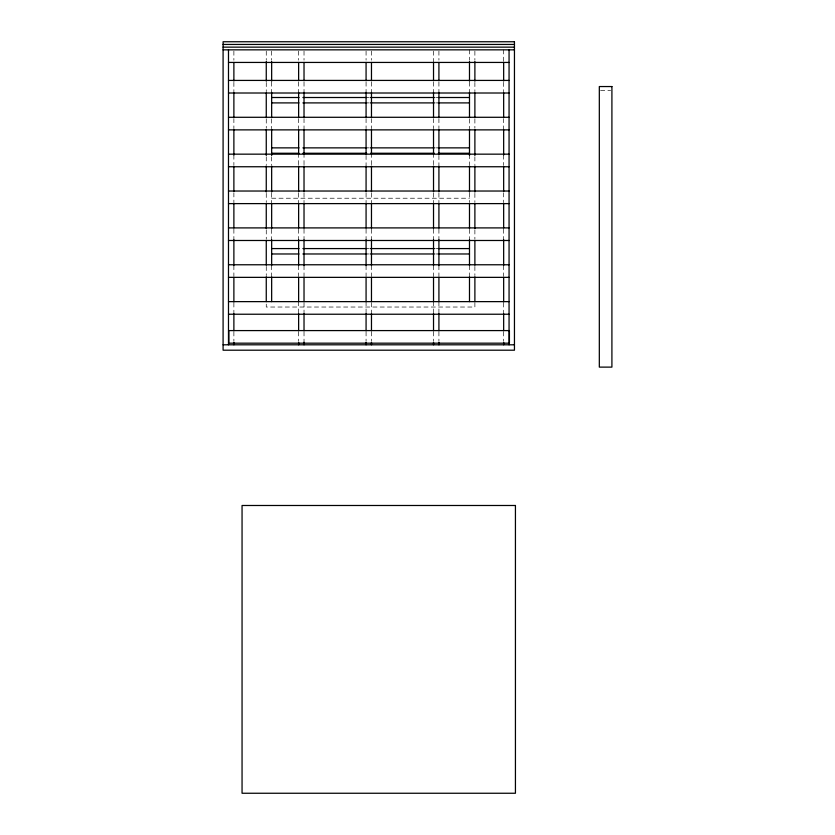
<?xml version="1.0" encoding="UTF-8"?>
<svg xmlns="http://www.w3.org/2000/svg" width="835" height="835" viewBox="0 0 835 835"><rect width="100%" height="100%" fill="white"/><g stroke="black" fill="none" stroke-linecap="round" stroke-linejoin="round"><path stroke-width="0.63" stroke-dasharray="4.17 3.13" d="M600.574 90.441L610.646 90.441M366.074 97.507L369.31 97.507M435.682 97.507L437.843 97.507M367.16 102.903L369.31 102.903M435.682 102.903L437.843 102.903M367.16 147.868L369.31 147.868M435.682 147.868L437.843 147.868M271.657 198.219L469.489 198.219M367.16 248.579L369.31 248.579M435.682 248.579L438.918 248.579M367.16 253.976L369.31 253.976M435.682 253.976L437.843 253.976M503.662 49.839L503.662 62.437M503.662 82.331L503.662 91.746M503.662 118.549L503.662 129.874M503.662 155.091L503.662 165.487M503.662 192.77L503.662 202.362M503.662 229.155L503.662 239.551M503.662 265.54L503.662 276.103M503.662 302.896L503.662 313.616M503.662 331.808L503.662 340.983M474.885 51.144L474.885 60.277M474.885 82.456L474.885 91.589M474.885 118.987L474.885 128.12M474.885 156.823L474.885 164.652M474.885 193.355L474.885 202.487M474.885 229.886L474.885 239.019M474.885 266.417L474.885 275.55M474.885 302.719L474.885 307.03L266.261 307.03L266.261 302.719M469.489 49.839L469.489 60.277M469.489 82.049L469.489 92.351M469.489 118.987L469.489 128.59M469.489 154.548L469.489 164.819M469.489 193.083L469.489 202.54M469.489 229.312L469.489 239.593M469.489 265.572L469.489 275.874M438.918 51.102L438.918 60.151M438.918 82.049L438.918 92.351M438.918 118.549L438.918 128.621M438.918 155.414L438.918 165.487M438.918 193.083L438.918 203.615M438.918 229.155L438.918 240.49M438.918 265.572L438.918 276.103M438.918 301.633L438.918 313.542M438.918 331.777L438.918 340.983M433.522 51.102L433.522 62.437M433.522 82.049L433.522 92.351M433.522 118.549L433.522 128.621M433.522 153.254L433.522 165.487M433.522 193.083L433.522 203.615M433.522 229.155L433.522 239.593M433.522 265.572L433.522 276.103M433.522 301.633L433.522 313.542M433.522 331.777L433.522 340.983M371.471 51.102L371.471 60.151M371.471 82.049L371.471 92.351M371.471 118.549L371.471 128.621M371.471 153.254L371.471 165.487M371.471 193.083L371.471 203.615M371.471 229.155L371.471 239.593M371.471 265.572L371.471 276.103M371.471 302.719L371.471 313.542M371.471 331.777L371.471 340.983M366.074 51.102L366.074 60.151M366.074 82.049L366.074 92.351M366.074 118.549L366.074 128.621M366.074 155.414L366.074 165.487M366.074 193.083L366.074 203.615M366.074 229.155L366.074 239.593M366.074 265.572L366.074 276.103M366.074 301.633L366.074 313.542M366.074 331.777L366.074 340.983M304.023 51.102L304.023 60.151M304.023 82.049L304.023 92.351M304.023 118.549L304.023 129.874M304.023 153.254L304.023 165.487M304.023 193.083L304.023 203.615M304.023 229.155L304.023 239.593M304.023 265.572L304.023 276.103M304.023 302.719L304.023 313.542M304.023 331.777L304.023 342.193M298.627 51.102L298.627 60.151M298.627 82.049L298.627 92.351M298.627 118.549L298.627 128.621M298.627 153.254L298.627 165.487M298.627 193.083L298.627 203.615M298.627 229.155L298.627 239.593M298.627 265.572L298.627 276.103M298.627 301.633L298.627 313.542M298.627 331.777L298.627 340.983M271.657 51.133L271.657 60.277M271.657 82.049L271.657 92.351M271.657 118.987L271.657 128.59M271.657 156.823L271.657 164.819M271.657 193.083L271.657 203.615M271.657 229.312L271.657 239.593M271.657 265.572L271.657 275.874M266.261 51.144L266.261 60.277M266.261 82.456L266.261 91.589M266.261 118.987L266.261 128.12M266.261 156.823L266.261 164.652M266.261 193.355L266.261 202.487M266.261 229.886L266.261 239.019M266.261 266.417L266.261 275.55M233.883 51.102L233.883 60.235M233.883 82.331L233.883 91.746M233.883 118.549L233.883 128.621M233.883 155.091L233.883 165.487M233.883 192.77L233.883 202.362M233.883 229.155L233.883 239.551M233.883 265.54L233.883 276.103M233.883 302.896L233.883 313.616M233.883 331.808L233.883 340.983"/><path stroke-width="1.25" d="M223.091 44.443L514.454 44.443M223.091 47.146L514.454 47.146M223.091 49.839L514.454 49.839M228.487 62.437L509.058 62.437M228.487 80.421L509.058 80.421M228.487 93.009L509.058 93.009M271.657 97.507L298.982 97.507M302.896 97.507L366.669 97.507M370.573 97.507L434.346 97.507M438.26 97.507L469.489 97.507M271.657 102.903L298.982 102.903M302.896 102.903L366.669 102.903M370.573 102.903L434.346 102.903M438.26 102.903L469.489 102.903M228.487 117.286L509.058 117.286M228.487 129.874L509.058 129.874M271.657 147.868L298.982 147.868M302.896 147.868L366.669 147.868M370.573 147.868L434.346 147.868M438.26 147.868L469.489 147.868M271.657 153.254L298.982 153.254M302.896 153.254L366.669 153.254M370.573 153.254L434.346 153.254M438.26 153.254L469.489 153.254M228.487 154.162L509.058 154.162M228.487 166.749L509.058 166.749M228.487 191.027L509.058 191.027M228.487 203.615L509.058 203.615M228.487 227.903L509.058 227.903M228.487 240.49L509.058 240.49M271.657 248.579L298.982 248.579M302.896 248.579L366.669 248.579M370.573 248.579L434.346 248.579M438.26 248.579L469.489 248.579M271.657 253.976L298.982 253.976M302.896 253.976L366.669 253.976M370.573 253.976L434.346 253.976M438.26 253.976L469.489 253.976M228.487 264.768L509.058 264.768M228.487 277.356L509.058 277.356M228.487 301.633L509.058 301.633M228.487 314.231L509.058 314.231M223.091 344.803L514.454 344.803M509.058 49.839L509.058 344.803M503.662 62.437L503.662 81.026M503.662 92.727L503.662 117.411M503.662 129.874L503.662 155.091M503.662 166.749L503.662 191.476M503.662 203.166L503.662 227.903M503.662 239.551L503.662 265.54M503.662 277.23L503.662 301.926M503.662 313.616L503.662 330.785M503.662 342.204L503.662 344.803M474.885 61.581L474.885 81.152M474.885 92.894L474.885 117.683M474.885 129.425L474.885 155.519M474.885 165.956L474.885 192.05M474.885 203.792L474.885 228.581M474.885 240.323L474.885 265.113M474.885 276.855L474.885 301.633M469.489 61.581L469.489 81.152M469.489 92.351L469.489 117.683M469.489 129.425L469.489 155.519M469.489 165.956L469.489 192.05M469.489 203.615L469.489 228.581M469.489 239.593L469.489 265.572M469.489 276.855L469.489 301.633M438.918 62.437L438.918 80.755M438.918 92.351L438.918 117.286M438.918 129.874L438.918 154.162M438.918 166.102L438.918 191.799M438.918 203.615L438.918 228.028M438.918 239.593L438.918 265.572M438.918 277.168L438.918 301.633M438.918 313.542L438.918 330.785M438.918 342.193L438.918 344.803M433.522 62.437L433.522 80.755M433.522 92.351L433.522 117.286M433.522 129.874L433.522 154.162M433.522 166.102L433.522 191.799M433.522 203.615L433.522 228.028M433.522 239.593L433.522 265.572M433.522 277.168L433.522 301.633M433.522 313.542L433.522 330.785M433.522 342.193L433.522 344.803M371.471 62.437L371.471 80.755M371.471 92.351L371.471 117.286M371.471 129.874L371.471 154.162M371.471 166.102L371.471 191.799M371.471 203.615L371.471 228.028M371.471 239.593L371.471 265.572M371.471 277.168L371.471 301.633M371.471 313.542L371.471 330.785M371.471 342.193L371.471 344.803M366.074 62.437L366.074 80.755M366.074 92.351L366.074 117.286M366.074 129.874L366.074 154.162M366.074 166.102L366.074 191.799M366.074 203.615L366.074 228.028M366.074 239.593L366.074 265.572M366.074 277.168L366.074 301.633M366.074 313.542L366.074 330.785M366.074 342.193L366.074 344.803M304.023 62.437L304.023 80.755M304.023 92.351L304.023 117.286M304.023 129.874L304.023 154.162M304.023 166.102L304.023 191.799M304.023 203.615L304.023 228.028M304.023 239.593L304.023 265.572M304.023 277.168L304.023 301.633M304.023 313.542L304.023 330.785M304.023 342.193L304.023 344.803M298.627 62.437L298.627 80.755M298.627 92.351L298.627 117.286M298.627 129.874L298.627 154.162M298.627 166.102L298.627 191.799M298.627 203.615L298.627 228.028M298.627 239.593L298.627 265.572M298.627 277.168L298.627 301.633M298.627 313.542L298.627 330.785M298.627 342.193L298.627 344.803M271.657 61.581L271.657 81.152M271.657 92.351L271.657 117.683M271.657 129.425L271.657 155.519M271.657 165.956L271.657 192.05M271.657 203.615L271.657 228.581M271.657 239.593L271.657 265.572M271.657 276.855L271.657 301.633M266.261 61.581L266.261 81.152M266.261 92.894L266.261 117.683M266.261 129.425L266.261 155.519M266.261 165.956L266.261 192.05M266.261 203.792L266.261 228.581M266.261 240.323L266.261 265.113M266.261 276.855L266.261 301.633M233.883 62.437L233.883 81.026M233.883 92.727L233.883 117.411M233.883 129.874L233.883 155.091M233.883 166.749L233.883 191.476M233.883 203.166L233.883 227.903M233.883 239.551L233.883 265.54M233.883 277.23L233.883 301.926M233.883 313.616L233.883 330.785M233.883 342.204L233.883 344.803M228.487 49.839L228.487 344.803M514.454 41.75L223.091 41.75L223.091 350.199L514.454 350.199L514.454 41.75M611.909 86.548L599.321 86.548L599.321 367.118L611.909 367.118L611.909 86.548M509.423 330.587L228.853 330.587L228.853 343.175L509.423 343.175L509.423 330.587M515.435 505.488L242.056 505.488L242.056 793.25L515.435 793.25L515.435 505.488"/></g></svg>
